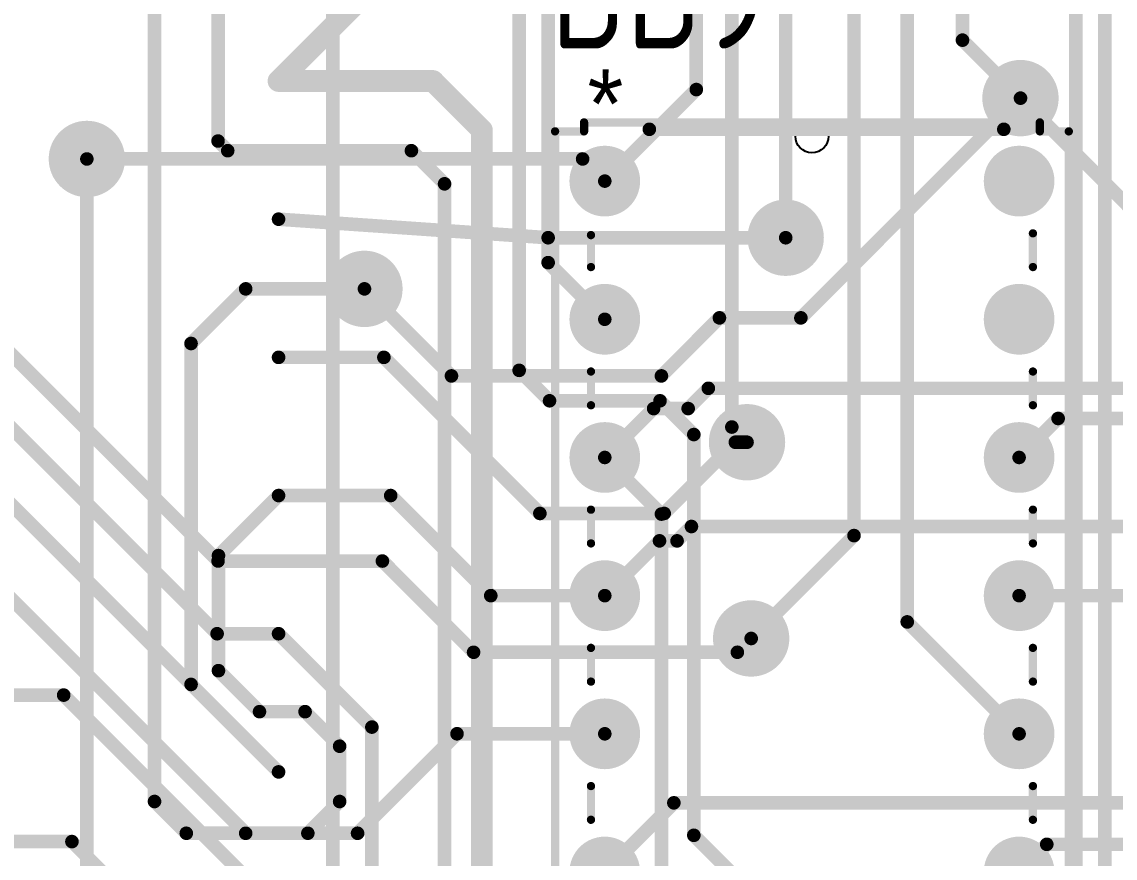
# Model space of a CAD drawing. Header units: millimetres. Extents: x 0 to 841, y 0 to 2540.
# Drawn here: x 116.28 to 136.39, y 68.56 to 83.93 of the extents above; entities that cross this region are included whole.
import ezdxf

# ---------------------------------------------------------------- set-up
doc = ezdxf.new("R2010")
doc.units = ezdxf.units.MM
for name, color, linetype in [('BottomLayer', 5, 'Continuous'), ('BottomSolder', 6, 'Continuous'), ('Mechanical13', 56, 'Continuous'), ('Mechanical15', 56, 'Continuous'), ('MultiLayer', 9, 'Continuous'), ('PadHoleLayer', 156, 'Continuous'), ('TopLayer', 1, 'Continuous'), ('TopOverlay', 2, 'Continuous'), ('TopSolder', 216, 'Continuous'), ('ViaHoleLayer', 16, 'Continuous')]:
    doc.layers.add(name, color=color, linetype=linetype)
doc.styles.add('GOST type A', font='', dxfattribs={"height": 0.2})
doc.styles.get('GOST type A').set_extended_font_data('GOST type A')

# ---------------------------------------------------------------- blocks, each defined once
blk = doc.blocks.new('DIP_24_KR556RT7_96')
at = {"layer": 'BottomLayer'}
h = blk.add_hatch(color=5, dxfattribs=at)
edge = h.paths.add_edge_path()
edge.add_arc((15, -10.16), 0.725, 0, 360)
h = blk.add_hatch(color=5, dxfattribs=at)
edge = h.paths.add_edge_path()
edge.add_arc((15, -12.7), 0.725, 0, 360)
h = blk.add_hatch(color=5, dxfattribs=at)
edge = h.paths.add_edge_path()
edge.add_arc((15, -15.24), 0.725, 0, 360)
h = blk.add_hatch(color=5, dxfattribs=at)
edge = h.paths.add_edge_path()
edge.add_arc((15, -17.78), 0.725, 0, 360)
h = blk.add_hatch(color=5, dxfattribs=at)
edge = h.paths.add_edge_path()
edge.add_arc((15, -20.32), 0.725, 0, 360)
h = blk.add_hatch(color=5, dxfattribs=at)
edge = h.paths.add_edge_path()
edge.add_arc((15, -22.86), 0.725, 0, 360)
at = {"layer": 'BottomSolder'}
h = blk.add_hatch(color=6, dxfattribs=at)
edge = h.paths.add_edge_path()
edge.add_arc((15, -10.16), 0.827, 0, 360)
h = blk.add_hatch(color=6, dxfattribs=at)
edge = h.paths.add_edge_path()
edge.add_arc((15, -12.7), 0.827, 0, 360)
h = blk.add_hatch(color=6, dxfattribs=at)
edge = h.paths.add_edge_path()
edge.add_arc((15, -15.24), 0.827, 0, 360)
h = blk.add_hatch(color=6, dxfattribs=at)
edge = h.paths.add_edge_path()
edge.add_arc((15, -17.78), 0.827, 0, 360)
h = blk.add_hatch(color=6, dxfattribs=at)
edge = h.paths.add_edge_path()
edge.add_arc((15, -20.32), 0.827, 0, 360)
h = blk.add_hatch(color=6, dxfattribs=at)
edge = h.paths.add_edge_path()
edge.add_arc((15, -22.86), 0.827, 0, 360)
at = {"layer": 'MultiLayer'}
h = blk.add_hatch(color=9, dxfattribs=at)
edge = h.paths.add_edge_path()
edge.add_arc((15, -10.16), 0.725, 0, 360)
h = blk.add_hatch(color=9, dxfattribs=at)
edge = h.paths.add_edge_path()
edge.add_arc((15, -12.7), 0.725, 0, 360)
h = blk.add_hatch(color=9, dxfattribs=at)
edge = h.paths.add_edge_path()
edge.add_arc((15, -15.24), 0.725, 0, 360)
h = blk.add_hatch(color=9, dxfattribs=at)
edge = h.paths.add_edge_path()
edge.add_arc((15, -17.78), 0.725, 0, 360)
h = blk.add_hatch(color=9, dxfattribs=at)
edge = h.paths.add_edge_path()
edge.add_arc((15, -20.32), 0.725, 0, 360)
h = blk.add_hatch(color=9, dxfattribs=at)
edge = h.paths.add_edge_path()
edge.add_arc((15, -22.86), 0.725, 0, 360)
at = {"layer": 'PadHoleLayer'}
h = blk.add_hatch(color=156, dxfattribs=at)
edge = h.paths.add_edge_path()
edge.add_arc((15, -10.16), 0.45, 0, 360)
h = blk.add_hatch(color=156, dxfattribs=at)
edge = h.paths.add_edge_path()
edge.add_arc((15, -12.7), 0.45, 0, 360)
h = blk.add_hatch(color=156, dxfattribs=at)
edge = h.paths.add_edge_path()
edge.add_arc((15, -15.24), 0.45, 0, 360)
h = blk.add_hatch(color=156, dxfattribs=at)
edge = h.paths.add_edge_path()
edge.add_arc((15, -17.78), 0.45, 0, 360)
h = blk.add_hatch(color=156, dxfattribs=at)
edge = h.paths.add_edge_path()
edge.add_arc((15, -20.32), 0.45, 0, 360)
h = blk.add_hatch(color=156, dxfattribs=at)
edge = h.paths.add_edge_path()
edge.add_arc((15, -22.86), 0.45, 0, 360)
at = {"layer": 'TopLayer'}
h = blk.add_hatch(color=1, dxfattribs=at)
edge = h.paths.add_edge_path()
edge.add_arc((15, -10.16), 0.725, 0, 360)
h = blk.add_hatch(color=1, dxfattribs=at)
edge = h.paths.add_edge_path()
edge.add_arc((15, -12.7), 0.725, 0, 360)
h = blk.add_hatch(color=1, dxfattribs=at)
edge = h.paths.add_edge_path()
edge.add_arc((15, -15.24), 0.725, 0, 360)
h = blk.add_hatch(color=1, dxfattribs=at)
edge = h.paths.add_edge_path()
edge.add_arc((15, -17.78), 0.725, 0, 360)
h = blk.add_hatch(color=1, dxfattribs=at)
edge = h.paths.add_edge_path()
edge.add_arc((15, -20.32), 0.725, 0, 360)
h = blk.add_hatch(color=1, dxfattribs=at)
edge = h.paths.add_edge_path()
edge.add_arc((15, -22.86), 0.725, 0, 360)
at = {"layer": 'TopSolder'}
h = blk.add_hatch(color=216, dxfattribs=at)
edge = h.paths.add_edge_path()
edge.add_arc((15, -10.16), 0.827, 0, 360)
h = blk.add_hatch(color=216, dxfattribs=at)
edge = h.paths.add_edge_path()
edge.add_arc((15, -12.7), 0.827, 0, 360)
h = blk.add_hatch(color=216, dxfattribs=at)
edge = h.paths.add_edge_path()
edge.add_arc((15, -15.24), 0.827, 0, 360)
h = blk.add_hatch(color=216, dxfattribs=at)
edge = h.paths.add_edge_path()
edge.add_arc((15, -17.78), 0.827, 0, 360)
h = blk.add_hatch(color=216, dxfattribs=at)
edge = h.paths.add_edge_path()
edge.add_arc((15, -20.32), 0.827, 0, 360)
h = blk.add_hatch(color=216, dxfattribs=at)
edge = h.paths.add_edge_path()
edge.add_arc((15, -22.86), 0.827, 0, 360)
at = {"layer": 'TopOverlay', "const_width": 0.25}
blk.add_lwpolyline([(16, -31), (16, 3)], dxfattribs=at)
blk = doc.blocks.new('DIP_16_103')
at = {"layer": 'BottomLayer'}
h = blk.add_hatch(color=5, dxfattribs=at)
edge = h.paths.add_edge_path()
edge.add_arc((0, 0), 0.65, 0, 360)
h = blk.add_hatch(color=5, dxfattribs=at)
edge = h.paths.add_edge_path()
edge.add_arc((7.62, 0), 0.65, 0, 360)
h = blk.add_hatch(color=5, dxfattribs=at)
edge = h.paths.add_edge_path()
edge.add_arc((0, -2.54), 0.65, 0, 360)
h = blk.add_hatch(color=5, dxfattribs=at)
edge = h.paths.add_edge_path()
edge.add_arc((7.62, -2.54), 0.65, 0, 360)
h = blk.add_hatch(color=5, dxfattribs=at)
edge = h.paths.add_edge_path()
edge.add_arc((0, -5.08), 0.65, 0, 360)
h = blk.add_hatch(color=5, dxfattribs=at)
edge = h.paths.add_edge_path()
edge.add_arc((7.62, -5.08), 0.65, 0, 360)
h = blk.add_hatch(color=5, dxfattribs=at)
edge = h.paths.add_edge_path()
edge.add_arc((0, -7.62), 0.65, 0, 360)
h = blk.add_hatch(color=5, dxfattribs=at)
edge = h.paths.add_edge_path()
edge.add_arc((7.62, -7.62), 0.65, 0, 360)
h = blk.add_hatch(color=5, dxfattribs=at)
edge = h.paths.add_edge_path()
edge.add_arc((0, -10.16), 0.65, 0, 360)
h = blk.add_hatch(color=5, dxfattribs=at)
edge = h.paths.add_edge_path()
edge.add_arc((7.62, -10.16), 0.65, 0, 360)
h = blk.add_hatch(color=5, dxfattribs=at)
edge = h.paths.add_edge_path()
edge.add_arc((0, -12.7), 0.65, 0, 360)
h = blk.add_hatch(color=5, dxfattribs=at)
edge = h.paths.add_edge_path()
edge.add_arc((7.62, -12.7), 0.65, 0, 360)
h = blk.add_hatch(color=5, dxfattribs=at)
edge = h.paths.add_edge_path()
edge.add_arc((0, -15.24), 0.65, 0, 360)
h = blk.add_hatch(color=5, dxfattribs=at)
edge = h.paths.add_edge_path()
edge.add_arc((7.62, -15.24), 0.65, 0, 360)
h = blk.add_hatch(color=5, dxfattribs=at)
edge = h.paths.add_edge_path()
edge.add_arc((0, -17.78), 0.65, 0, 360)
h = blk.add_hatch(color=5, dxfattribs=at)
edge = h.paths.add_edge_path()
edge.add_arc((7.62, -17.78), 0.65, 0, 360)
at = {"layer": 'BottomSolder'}
h = blk.add_hatch(color=6, dxfattribs=at)
edge = h.paths.add_edge_path()
edge.add_arc((0, 0), 0.65, 0, 360)
h = blk.add_hatch(color=6, dxfattribs=at)
edge = h.paths.add_edge_path()
edge.add_arc((7.62, 0), 0.65, 0, 360)
h = blk.add_hatch(color=6, dxfattribs=at)
edge = h.paths.add_edge_path()
edge.add_arc((0, -2.54), 0.65, 0, 360)
h = blk.add_hatch(color=6, dxfattribs=at)
edge = h.paths.add_edge_path()
edge.add_arc((7.62, -2.54), 0.65, 0, 360)
h = blk.add_hatch(color=6, dxfattribs=at)
edge = h.paths.add_edge_path()
edge.add_arc((0, -5.08), 0.65, 0, 360)
h = blk.add_hatch(color=6, dxfattribs=at)
edge = h.paths.add_edge_path()
edge.add_arc((7.62, -5.08), 0.65, 0, 360)
h = blk.add_hatch(color=6, dxfattribs=at)
edge = h.paths.add_edge_path()
edge.add_arc((0, -7.62), 0.65, 0, 360)
h = blk.add_hatch(color=6, dxfattribs=at)
edge = h.paths.add_edge_path()
edge.add_arc((7.62, -7.62), 0.65, 0, 360)
h = blk.add_hatch(color=6, dxfattribs=at)
edge = h.paths.add_edge_path()
edge.add_arc((0, -10.16), 0.65, 0, 360)
h = blk.add_hatch(color=6, dxfattribs=at)
edge = h.paths.add_edge_path()
edge.add_arc((7.62, -10.16), 0.65, 0, 360)
h = blk.add_hatch(color=6, dxfattribs=at)
edge = h.paths.add_edge_path()
edge.add_arc((0, -12.7), 0.65, 0, 360)
h = blk.add_hatch(color=6, dxfattribs=at)
edge = h.paths.add_edge_path()
edge.add_arc((7.62, -12.7), 0.65, 0, 360)
h = blk.add_hatch(color=6, dxfattribs=at)
edge = h.paths.add_edge_path()
edge.add_arc((0, -15.24), 0.65, 0, 360)
h = blk.add_hatch(color=6, dxfattribs=at)
edge = h.paths.add_edge_path()
edge.add_arc((7.62, -15.24), 0.65, 0, 360)
h = blk.add_hatch(color=6, dxfattribs=at)
edge = h.paths.add_edge_path()
edge.add_arc((0, -17.78), 0.65, 0, 360)
h = blk.add_hatch(color=6, dxfattribs=at)
edge = h.paths.add_edge_path()
edge.add_arc((7.62, -17.78), 0.65, 0, 360)
at = {"layer": 'MultiLayer'}
h = blk.add_hatch(color=9, dxfattribs=at)
edge = h.paths.add_edge_path()
edge.add_arc((0, 0), 0.65, 0, 360)
h = blk.add_hatch(color=9, dxfattribs=at)
edge = h.paths.add_edge_path()
edge.add_arc((7.62, 0), 0.65, 0, 360)
h = blk.add_hatch(color=9, dxfattribs=at)
edge = h.paths.add_edge_path()
edge.add_arc((0, -2.54), 0.65, 0, 360)
h = blk.add_hatch(color=9, dxfattribs=at)
edge = h.paths.add_edge_path()
edge.add_arc((7.62, -2.54), 0.65, 0, 360)
h = blk.add_hatch(color=9, dxfattribs=at)
edge = h.paths.add_edge_path()
edge.add_arc((0, -5.08), 0.65, 0, 360)
h = blk.add_hatch(color=9, dxfattribs=at)
edge = h.paths.add_edge_path()
edge.add_arc((7.62, -5.08), 0.65, 0, 360)
h = blk.add_hatch(color=9, dxfattribs=at)
edge = h.paths.add_edge_path()
edge.add_arc((0, -7.62), 0.65, 0, 360)
h = blk.add_hatch(color=9, dxfattribs=at)
edge = h.paths.add_edge_path()
edge.add_arc((7.62, -7.62), 0.65, 0, 360)
h = blk.add_hatch(color=9, dxfattribs=at)
edge = h.paths.add_edge_path()
edge.add_arc((0, -10.16), 0.65, 0, 360)
h = blk.add_hatch(color=9, dxfattribs=at)
edge = h.paths.add_edge_path()
edge.add_arc((7.62, -10.16), 0.65, 0, 360)
h = blk.add_hatch(color=9, dxfattribs=at)
edge = h.paths.add_edge_path()
edge.add_arc((0, -12.7), 0.65, 0, 360)
h = blk.add_hatch(color=9, dxfattribs=at)
edge = h.paths.add_edge_path()
edge.add_arc((7.62, -12.7), 0.65, 0, 360)
h = blk.add_hatch(color=9, dxfattribs=at)
edge = h.paths.add_edge_path()
edge.add_arc((0, -15.24), 0.65, 0, 360)
h = blk.add_hatch(color=9, dxfattribs=at)
edge = h.paths.add_edge_path()
edge.add_arc((7.62, -15.24), 0.65, 0, 360)
h = blk.add_hatch(color=9, dxfattribs=at)
edge = h.paths.add_edge_path()
edge.add_arc((0, -17.78), 0.65, 0, 360)
h = blk.add_hatch(color=9, dxfattribs=at)
edge = h.paths.add_edge_path()
edge.add_arc((7.62, -17.78), 0.65, 0, 360)
at = {"layer": 'PadHoleLayer'}
h = blk.add_hatch(color=156, dxfattribs=at)
edge = h.paths.add_edge_path()
edge.add_arc((0, 0), 0.4, 0, 360)
h = blk.add_hatch(color=156, dxfattribs=at)
edge = h.paths.add_edge_path()
edge.add_arc((7.62, 0), 0.4, 0, 360)
h = blk.add_hatch(color=156, dxfattribs=at)
edge = h.paths.add_edge_path()
edge.add_arc((0, -2.54), 0.4, 0, 360)
h = blk.add_hatch(color=156, dxfattribs=at)
edge = h.paths.add_edge_path()
edge.add_arc((7.62, -2.54), 0.4, 0, 360)
h = blk.add_hatch(color=156, dxfattribs=at)
edge = h.paths.add_edge_path()
edge.add_arc((0, -5.08), 0.4, 0, 360)
h = blk.add_hatch(color=156, dxfattribs=at)
edge = h.paths.add_edge_path()
edge.add_arc((7.62, -5.08), 0.4, 0, 360)
h = blk.add_hatch(color=156, dxfattribs=at)
edge = h.paths.add_edge_path()
edge.add_arc((0, -7.62), 0.4, 0, 360)
h = blk.add_hatch(color=156, dxfattribs=at)
edge = h.paths.add_edge_path()
edge.add_arc((7.62, -7.62), 0.4, 0, 360)
h = blk.add_hatch(color=156, dxfattribs=at)
edge = h.paths.add_edge_path()
edge.add_arc((0, -10.16), 0.4, 0, 360)
h = blk.add_hatch(color=156, dxfattribs=at)
edge = h.paths.add_edge_path()
edge.add_arc((7.62, -10.16), 0.4, 0, 360)
h = blk.add_hatch(color=156, dxfattribs=at)
edge = h.paths.add_edge_path()
edge.add_arc((0, -12.7), 0.4, 0, 360)
h = blk.add_hatch(color=156, dxfattribs=at)
edge = h.paths.add_edge_path()
edge.add_arc((7.62, -12.7), 0.4, 0, 360)
h = blk.add_hatch(color=156, dxfattribs=at)
edge = h.paths.add_edge_path()
edge.add_arc((0, -15.24), 0.4, 0, 360)
h = blk.add_hatch(color=156, dxfattribs=at)
edge = h.paths.add_edge_path()
edge.add_arc((7.62, -15.24), 0.4, 0, 360)
h = blk.add_hatch(color=156, dxfattribs=at)
edge = h.paths.add_edge_path()
edge.add_arc((0, -17.78), 0.4, 0, 360)
h = blk.add_hatch(color=156, dxfattribs=at)
edge = h.paths.add_edge_path()
edge.add_arc((7.62, -17.78), 0.4, 0, 360)
at = {"layer": 'TopLayer'}
h = blk.add_hatch(color=1, dxfattribs=at)
edge = h.paths.add_edge_path()
edge.add_arc((0, 0), 0.65, 0, 360)
h = blk.add_hatch(color=1, dxfattribs=at)
edge = h.paths.add_edge_path()
edge.add_arc((7.62, 0), 0.65, 0, 360)
h = blk.add_hatch(color=1, dxfattribs=at)
edge = h.paths.add_edge_path()
edge.add_arc((0, -2.54), 0.65, 0, 360)
h = blk.add_hatch(color=1, dxfattribs=at)
edge = h.paths.add_edge_path()
edge.add_arc((7.62, -2.54), 0.65, 0, 360)
h = blk.add_hatch(color=1, dxfattribs=at)
edge = h.paths.add_edge_path()
edge.add_arc((0, -5.08), 0.65, 0, 360)
h = blk.add_hatch(color=1, dxfattribs=at)
edge = h.paths.add_edge_path()
edge.add_arc((7.62, -5.08), 0.65, 0, 360)
h = blk.add_hatch(color=1, dxfattribs=at)
edge = h.paths.add_edge_path()
edge.add_arc((0, -7.62), 0.65, 0, 360)
h = blk.add_hatch(color=1, dxfattribs=at)
edge = h.paths.add_edge_path()
edge.add_arc((7.62, -7.62), 0.65, 0, 360)
h = blk.add_hatch(color=1, dxfattribs=at)
edge = h.paths.add_edge_path()
edge.add_arc((0, -10.16), 0.65, 0, 360)
h = blk.add_hatch(color=1, dxfattribs=at)
edge = h.paths.add_edge_path()
edge.add_arc((7.62, -10.16), 0.65, 0, 360)
h = blk.add_hatch(color=1, dxfattribs=at)
edge = h.paths.add_edge_path()
edge.add_arc((0, -12.7), 0.65, 0, 360)
h = blk.add_hatch(color=1, dxfattribs=at)
edge = h.paths.add_edge_path()
edge.add_arc((7.62, -12.7), 0.65, 0, 360)
h = blk.add_hatch(color=1, dxfattribs=at)
edge = h.paths.add_edge_path()
edge.add_arc((0, -15.24), 0.65, 0, 360)
h = blk.add_hatch(color=1, dxfattribs=at)
edge = h.paths.add_edge_path()
edge.add_arc((7.62, -15.24), 0.65, 0, 360)
h = blk.add_hatch(color=1, dxfattribs=at)
edge = h.paths.add_edge_path()
edge.add_arc((0, -17.78), 0.65, 0, 360)
h = blk.add_hatch(color=1, dxfattribs=at)
edge = h.paths.add_edge_path()
edge.add_arc((7.62, -17.78), 0.65, 0, 360)
at = {"layer": 'TopSolder'}
h = blk.add_hatch(color=216, dxfattribs=at)
edge = h.paths.add_edge_path()
edge.add_arc((0, 0), 0.65, 0, 360)
h = blk.add_hatch(color=216, dxfattribs=at)
edge = h.paths.add_edge_path()
edge.add_arc((7.62, 0), 0.65, 0, 360)
h = blk.add_hatch(color=216, dxfattribs=at)
edge = h.paths.add_edge_path()
edge.add_arc((0, -2.54), 0.65, 0, 360)
h = blk.add_hatch(color=216, dxfattribs=at)
edge = h.paths.add_edge_path()
edge.add_arc((7.62, -2.54), 0.65, 0, 360)
h = blk.add_hatch(color=216, dxfattribs=at)
edge = h.paths.add_edge_path()
edge.add_arc((0, -5.08), 0.65, 0, 360)
h = blk.add_hatch(color=216, dxfattribs=at)
edge = h.paths.add_edge_path()
edge.add_arc((7.62, -5.08), 0.65, 0, 360)
h = blk.add_hatch(color=216, dxfattribs=at)
edge = h.paths.add_edge_path()
edge.add_arc((0, -7.62), 0.65, 0, 360)
h = blk.add_hatch(color=216, dxfattribs=at)
edge = h.paths.add_edge_path()
edge.add_arc((7.62, -7.62), 0.65, 0, 360)
h = blk.add_hatch(color=216, dxfattribs=at)
edge = h.paths.add_edge_path()
edge.add_arc((0, -10.16), 0.65, 0, 360)
h = blk.add_hatch(color=216, dxfattribs=at)
edge = h.paths.add_edge_path()
edge.add_arc((7.62, -10.16), 0.65, 0, 360)
h = blk.add_hatch(color=216, dxfattribs=at)
edge = h.paths.add_edge_path()
edge.add_arc((0, -12.7), 0.65, 0, 360)
h = blk.add_hatch(color=216, dxfattribs=at)
edge = h.paths.add_edge_path()
edge.add_arc((7.62, -12.7), 0.65, 0, 360)
h = blk.add_hatch(color=216, dxfattribs=at)
edge = h.paths.add_edge_path()
edge.add_arc((0, -15.24), 0.65, 0, 360)
h = blk.add_hatch(color=216, dxfattribs=at)
edge = h.paths.add_edge_path()
edge.add_arc((7.62, -15.24), 0.65, 0, 360)
h = blk.add_hatch(color=216, dxfattribs=at)
edge = h.paths.add_edge_path()
edge.add_arc((0, -17.78), 0.65, 0, 360)
h = blk.add_hatch(color=216, dxfattribs=at)
edge = h.paths.add_edge_path()
edge.add_arc((7.62, -17.78), 0.65, 0, 360)
at = {"layer": 'Mechanical13'}
blk.add_lwpolyline([(4.115, 0.826, -1), (3.505, 0.826)], format="xyb", dxfattribs=at)
for points in [[(3.505, 0.826, 1), (3.505, 0.826, 1)], [(4.115, 0.826, 1), (4.115, 0.826, 1)]]:
    blk.add_lwpolyline(points, format="xyb", close=True, dxfattribs=at)
at = {"layer": 'Mechanical15', "const_width": 0.152}
for points in [[(-0.381, 0.914), (-0.381, 1.079)], [(-0.381, 1.079), (8.001, 1.079)], [(8.001, 0.914), (8.001, 1.079)], [(-0.914, -18.694), (-0.914, 0.914)], [(-0.914, 0.914), (-0.381, 0.914)], [(8.001, 0.914), (8.534, 0.914)], [(8.534, -18.694), (8.534, 0.914)], [(-0.914, -18.694), (-0.381, -18.694)], [(-0.381, -18.86), (-0.381, -18.694)], [(8.001, -18.694), (8.534, -18.694)], [(8.001, -18.86), (8.001, -18.694)], [(-0.381, -18.86), (8.001, -18.86)]]:
    blk.add_lwpolyline(points, dxfattribs=at)
at = {"layer": 'Mechanical15', "const_width": 0.0762}
for points in [[(-0.419, 1.079, 1), (-0.343, 1.079, 1)], [(-0.419, 1.079, 1), (-0.343, 1.079, 1)], [(7.963, 1.079, 1), (8.039, 1.079, 1)], [(7.963, 1.079, 1), (8.039, 1.079, 1)], [(-0.952, 0.914, 1), (-0.876, 0.914, 1)], [(-0.952, 0.914, 1), (-0.876, 0.914, 1)], [(-0.419, 0.914, 1), (-0.343, 0.914, 1)], [(-0.419, 0.914, 1), (-0.343, 0.914, 1)], [(7.963, 0.914, 1), (8.039, 0.914, 1)], [(7.963, 0.914, 1), (8.039, 0.914, 1)], [(8.496, 0.914, 1), (8.572, 0.914, 1)], [(8.496, 0.914, 1), (8.572, 0.914, 1)], [(-0.952, -18.694, 1), (-0.876, -18.694, 1)], [(-0.952, -18.694, 1), (-0.876, -18.694, 1)], [(-0.419, -18.694, 1), (-0.343, -18.694, 1)], [(-0.419, -18.694, 1), (-0.343, -18.694, 1)], [(7.963, -18.694, 1), (8.039, -18.694, 1)], [(7.963, -18.694, 1), (8.039, -18.694, 1)], [(8.496, -18.694, 1), (8.572, -18.694, 1)], [(8.496, -18.694, 1), (8.572, -18.694, 1)], [(-0.419, -18.86, 1), (-0.343, -18.86, 1)], [(-0.419, -18.86, 1), (-0.343, -18.86, 1)], [(7.963, -18.86, 1), (8.039, -18.86, 1)], [(7.963, -18.86, 1), (8.039, -18.86, 1)]]:
    blk.add_lwpolyline(points, format="xyb", close=True, dxfattribs=at)
at = {"layer": 'TopOverlay'}
for points, const_width in [([(0.82, 0.952), (7.339, 0.952)], 0.25), ([(-0.254, -1.58), (-0.254, -0.993)], 0.152), ([(7.874, -1.58), (7.874, -0.96)], 0.152), ([(-0.254, -4.12), (-0.254, -3.5)], 0.152), ([(7.874, -4.12), (7.874, -3.5)], 0.152), ([(-0.254, -6.66), (-0.254, -6.04)], 0.152), ([(7.874, -6.66), (7.874, -6.04)], 0.152), ([(-0.254, -9.2), (-0.254, -8.58)], 0.152), ([(7.874, -9.2), (7.874, -8.58)], 0.152), ([(-0.254, -11.74), (-0.254, -11.12)], 0.152), ([(7.874, -11.74), (7.874, -11.12)], 0.152), ([(-0.254, -14.28), (-0.254, -13.66)], 0.152), ([(7.874, -14.28), (7.874, -13.66)], 0.152), ([(-0.254, -16.82), (-0.254, -16.2)], 0.152), ([(7.874, -16.82), (7.874, -16.2)], 0.152), ([(0.281, -18.733), (7.339, -18.733)], 0.25)]:
    blk.add_lwpolyline(points, dxfattribs=dict(at, const_width=const_width))
for points, const_width in [([(0.757, 0.952, 1), (0.882, 0.952, 1)], 0.125), ([(7.276, 0.952, 1), (7.401, 0.952, 1)], 0.125), ([(-0.292, -0.993, 1), (-0.216, -0.993, 1)], 0.0762), ([(7.836, -0.96, 1), (7.912, -0.96, 1)], 0.0762), ([(-0.292, -1.58, 1), (-0.216, -1.58, 1)], 0.0762), ([(7.836, -1.58, 1), (7.912, -1.58, 1)], 0.0762), ([(-0.292, -3.5, 1), (-0.216, -3.5, 1)], 0.0762), ([(7.836, -3.5, 1), (7.912, -3.5, 1)], 0.0762), ([(-0.292, -4.12, 1), (-0.216, -4.12, 1)], 0.0762), ([(7.836, -4.12, 1), (7.912, -4.12, 1)], 0.0762), ([(-0.292, -6.04, 1), (-0.216, -6.04, 1)], 0.0762), ([(7.836, -6.04, 1), (7.912, -6.04, 1)], 0.0762), ([(-0.292, -6.66, 1), (-0.216, -6.66, 1)], 0.0762), ([(7.836, -6.66, 1), (7.912, -6.66, 1)], 0.0762), ([(-0.292, -8.58, 1), (-0.216, -8.58, 1)], 0.0762), ([(7.836, -8.58, 1), (7.912, -8.58, 1)], 0.0762), ([(-0.292, -9.2, 1), (-0.216, -9.2, 1)], 0.0762), ([(7.836, -9.2, 1), (7.912, -9.2, 1)], 0.0762), ([(-0.292, -11.12, 1), (-0.216, -11.12, 1)], 0.0762), ([(7.836, -11.12, 1), (7.912, -11.12, 1)], 0.0762), ([(-0.292, -11.74, 1), (-0.216, -11.74, 1)], 0.0762), ([(7.836, -11.74, 1), (7.912, -11.74, 1)], 0.0762), ([(-0.292, -13.66, 1), (-0.216, -13.66, 1)], 0.0762), ([(7.836, -13.66, 1), (7.912, -13.66, 1)], 0.0762), ([(-0.292, -14.28, 1), (-0.216, -14.28, 1)], 0.0762), ([(7.836, -14.28, 1), (7.912, -14.28, 1)], 0.0762), ([(-0.292, -16.2, 1), (-0.216, -16.2, 1)], 0.0762), ([(7.836, -16.2, 1), (7.912, -16.2, 1)], 0.0762), ([(-0.292, -16.82, 1), (-0.216, -16.82, 1)], 0.0762), ([(7.836, -16.82, 1), (7.912, -16.82, 1)], 0.0762), ([(0.219, -18.733, 1), (0.344, -18.733, 1)], 0.125), ([(7.276, -18.733, 1), (7.401, -18.733, 1)], 0.125)]:
    blk.add_lwpolyline(points, format="xyb", close=True, dxfattribs=dict(at, const_width=const_width))
blk.add_text('*', height=1.27, dxfattribs=at).set_placement((-0.318, 0.787))

msp = doc.modelspace()

# ---------------------------------------------------------------- hatches: boundary and pattern name
at = {"layer": 'BottomLayer'}
h = msp.add_hatch(color=5, dxfattribs=at)
edge = h.paths.add_edge_path()
edge.add_arc((134.645, 82.525), 0.6, 0, 360)
h = msp.add_hatch(color=5, dxfattribs=at)
edge = h.paths.add_edge_path()
edge.add_arc((117.475, 81.407), 0.6, 0, 360)
h = msp.add_hatch(color=5, dxfattribs=at)
edge = h.paths.add_edge_path()
edge.add_arc((130.327, 79.959), 0.6, 0, 360)
h = msp.add_hatch(color=5, dxfattribs=at)
edge = h.paths.add_edge_path()
edge.add_arc((122.58, 79.019), 0.6, 0, 360)
h = msp.add_hatch(color=5, dxfattribs=at)
edge = h.paths.add_edge_path()
edge.add_arc((129.616, 76.2), 0.6, 0, 360)
h = msp.add_hatch(color=5, dxfattribs=at)
edge = h.paths.add_edge_path()
edge.add_arc((129.692, 72.593), 0.6, 0, 360)
at = {"layer": 'BottomSolder'}
h = msp.add_hatch(color=6, dxfattribs=at)
edge = h.paths.add_edge_path()
edge.add_arc((134.645, 82.525), 0.702, 0, 360)
h = msp.add_hatch(color=6, dxfattribs=at)
edge = h.paths.add_edge_path()
edge.add_arc((117.475, 81.407), 0.702, 0, 360)
h = msp.add_hatch(color=6, dxfattribs=at)
edge = h.paths.add_edge_path()
edge.add_arc((130.327, 79.959), 0.702, 0, 360)
h = msp.add_hatch(color=6, dxfattribs=at)
edge = h.paths.add_edge_path()
edge.add_arc((122.58, 79.019), 0.702, 0, 360)
h = msp.add_hatch(color=6, dxfattribs=at)
edge = h.paths.add_edge_path()
edge.add_arc((129.616, 76.2), 0.702, 0, 360)
h = msp.add_hatch(color=6, dxfattribs=at)
edge = h.paths.add_edge_path()
edge.add_arc((129.692, 72.593), 0.702, 0, 360)
at = {"layer": 'TopLayer'}
h = msp.add_hatch(color=1, dxfattribs=at)
edge = h.paths.add_edge_path()
edge.add_arc((134.645, 82.525), 0.6, 0, 360)
h = msp.add_hatch(color=1, dxfattribs=at)
edge = h.paths.add_edge_path()
edge.add_arc((117.475, 81.407), 0.6, 0, 360)
h = msp.add_hatch(color=1, dxfattribs=at)
edge = h.paths.add_edge_path()
edge.add_arc((130.327, 79.959), 0.6, 0, 360)
h = msp.add_hatch(color=1, dxfattribs=at)
edge = h.paths.add_edge_path()
edge.add_arc((122.58, 79.019), 0.6, 0, 360)
h = msp.add_hatch(color=1, dxfattribs=at)
edge = h.paths.add_edge_path()
edge.add_arc((129.616, 76.2), 0.6, 0, 360)
h = msp.add_hatch(color=1, dxfattribs=at)
edge = h.paths.add_edge_path()
edge.add_arc((129.692, 72.593), 0.6, 0, 360)
at = {"layer": 'TopSolder'}
h = msp.add_hatch(color=216, dxfattribs=at)
edge = h.paths.add_edge_path()
edge.add_arc((134.645, 82.525), 0.702, 0, 360)
h = msp.add_hatch(color=216, dxfattribs=at)
edge = h.paths.add_edge_path()
edge.add_arc((117.475, 81.407), 0.702, 0, 360)
h = msp.add_hatch(color=216, dxfattribs=at)
edge = h.paths.add_edge_path()
edge.add_arc((130.327, 79.959), 0.702, 0, 360)
h = msp.add_hatch(color=216, dxfattribs=at)
edge = h.paths.add_edge_path()
edge.add_arc((122.58, 79.019), 0.702, 0, 360)
h = msp.add_hatch(color=216, dxfattribs=at)
edge = h.paths.add_edge_path()
edge.add_arc((129.616, 76.2), 0.702, 0, 360)
h = msp.add_hatch(color=216, dxfattribs=at)
edge = h.paths.add_edge_path()
edge.add_arc((129.692, 72.593), 0.702, 0, 360)
at = {"layer": 'ViaHoleLayer'}
h = msp.add_hatch(color=16, dxfattribs=at)
edge = h.paths.add_edge_path()
edge.add_arc((134.645, 82.525), 0.35, 0, 360)
h = msp.add_hatch(color=16, dxfattribs=at)
edge = h.paths.add_edge_path()
edge.add_arc((117.475, 81.407), 0.35, 0, 360)
h = msp.add_hatch(color=16, dxfattribs=at)
edge = h.paths.add_edge_path()
edge.add_arc((130.327, 79.959), 0.35, 0, 360)
h = msp.add_hatch(color=16, dxfattribs=at)
edge = h.paths.add_edge_path()
edge.add_arc((122.58, 79.019), 0.35, 0, 360)
h = msp.add_hatch(color=16, dxfattribs=at)
edge = h.paths.add_edge_path()
edge.add_arc((129.616, 76.2), 0.35, 0, 360)
h = msp.add_hatch(color=16, dxfattribs=at)
edge = h.paths.add_edge_path()
edge.add_arc((129.692, 72.593), 0.35, 0, 360)

# ---------------------------------------------------------------- linework, layer by layer
at = {"layer": 'BottomLayer', "const_width": 0.25}
for points in [[(111.064, 82.84), (119.888, 74.016)], [(130.607, 78.486), (134.645, 82.525)], [(134.645, 82.525), (138.557, 78.613)], [(110.865, 81.686), (119.871, 72.68)], [(117.475, 81.407), (126.593, 81.407)], [(126.593, 81.407), (127, 81)], [(121, 80.3), (125.959, 79.959)], [(125.959, 79.959), (130.327, 79.959)], [(122.58, 79.019), (124.181, 77.419)], [(128.041, 77.419), (129.108, 78.486)], [(129.108, 78.486), (130.607, 78.486)], [(121, 77.76), (122.937, 77.76)], [(122.937, 77.76), (125.806, 74.891)], [(124.181, 77.419), (128.041, 77.419)], [(128.533, 76.819), (128.905, 77.191)], [(128.905, 77.191), (150.371, 77.191)], [(127, 75.92), (127.899, 76.819)], [(127.899, 76.819), (128.533, 76.819)], [(114.508, 76.632), (121, 70.14)], [(134.62, 75.92), (135.337, 76.637)], [(135.337, 76.637), (162.517, 76.637)], [(128.092, 74.891), (129.401, 76.2)], [(129.401, 76.2), (129.616, 76.2)], [(114.148, 75.26), (120.396, 69.012)], [(121, 75.22), (123.063, 75.22)], [(123.063, 75.22), (124.903, 73.38)], [(125.806, 74.891), (128.092, 74.891)], [(128.33, 74.387), (128.593, 74.651)], [(128.593, 74.651), (138.134, 74.651)], [(127, 73.38), (128.007, 74.387)], [(128.007, 74.387), (128.33, 74.387)], [(119.888, 74.016), (122.911, 74.016)], [(122.911, 74.016), (124.587, 72.339)], [(124.903, 73.38), (127, 73.38)], [(134.62, 73.38), (138.277, 73.38)], [(119.871, 72.68), (121, 72.68)], [(129.438, 72.339), (129.692, 72.593)], [(124.587, 72.339), (129.438, 72.339)], [(102.128, 71.552), (117.048, 71.552)], [(117.048, 71.552), (121, 67.6)], [(122.453, 69.012), (124.282, 70.841)], [(124.282, 70.841), (127, 70.841)], [(127, 70.84), (127, 70.841)], [(127, 68.3), (128.271, 69.571)], [(128.271, 69.571), (139.429, 69.571)], [(99.873, 68.859), (117.201, 68.859)], [(117.201, 68.859), (121, 65.06)], [(120.396, 69.012), (122.453, 69.012)], [(134.62, 68.3), (135.129, 68.809)], [(135.129, 68.809), (140.386, 68.809)]]:
    msp.add_lwpolyline(points, dxfattribs=at)
at = {"layer": 'BottomLayer', "const_width": 0.125}
for points in [[(134.583, 82.525, 1), (134.708, 82.525, 1)], [(134.583, 82.525, 1), (134.708, 82.525, 1)], [(117.413, 81.407, 1), (117.537, 81.407, 1)], [(126.53, 81.407, 1), (126.655, 81.407, 1)], [(126.53, 81.407, 1), (126.655, 81.407, 1)], [(126.938, 81, 1), (127.062, 81, 1)], [(120.938, 80.3, 1), (121.063, 80.3, 1)], [(125.896, 79.959, 1), (126.021, 79.959, 1)], [(125.896, 79.959, 1), (126.021, 79.959, 1)], [(130.265, 79.959, 1), (130.39, 79.959, 1)], [(122.518, 79.019, 1), (122.643, 79.019, 1)], [(129.046, 78.486, 1), (129.171, 78.486, 1)], [(129.046, 78.486, 1), (129.171, 78.486, 1)], [(130.544, 78.486, 1), (130.669, 78.486, 1)], [(130.544, 78.486, 1), (130.669, 78.486, 1)], [(120.938, 77.76, 1), (121.063, 77.76, 1)], [(122.875, 77.76, 1), (123, 77.76, 1)], [(122.875, 77.76, 1), (123, 77.76, 1)], [(124.118, 77.419, 1), (124.243, 77.419, 1)], [(124.118, 77.419, 1), (124.243, 77.419, 1)], [(127.979, 77.419, 1), (128.104, 77.419, 1)], [(127.979, 77.419, 1), (128.104, 77.419, 1)], [(128.842, 77.191, 1), (128.967, 77.191, 1)], [(128.842, 77.191, 1), (128.967, 77.191, 1)], [(127.836, 76.819, 1), (127.961, 76.819, 1)], [(127.836, 76.819, 1), (127.961, 76.819, 1)], [(128.471, 76.819, 1), (128.596, 76.819, 1)], [(128.471, 76.819, 1), (128.596, 76.819, 1)], [(135.275, 76.637, 1), (135.4, 76.637, 1)], [(135.275, 76.637, 1), (135.4, 76.637, 1)], [(129.339, 76.2, 1), (129.464, 76.2, 1)], [(129.339, 76.2, 1), (129.464, 76.2, 1)], [(129.554, 76.2, 1), (129.679, 76.2, 1)], [(126.938, 75.92, 1), (127.062, 75.92, 1)], [(134.558, 75.92, 1), (134.682, 75.92, 1)], [(120.938, 75.22, 1), (121.063, 75.22, 1)], [(123.001, 75.22, 1), (123.125, 75.22, 1)], [(123.001, 75.22, 1), (123.125, 75.22, 1)], [(125.744, 74.891, 1), (125.869, 74.891, 1)], [(125.744, 74.891, 1), (125.869, 74.891, 1)], [(128.03, 74.891, 1), (128.155, 74.891, 1)], [(128.03, 74.891, 1), (128.155, 74.891, 1)], [(128.531, 74.651, 1), (128.656, 74.651, 1)], [(128.531, 74.651, 1), (128.656, 74.651, 1)], [(127.944, 74.387, 1), (128.069, 74.387, 1)], [(127.944, 74.387, 1), (128.069, 74.387, 1)], [(128.267, 74.387, 1), (128.392, 74.387, 1)], [(128.267, 74.387, 1), (128.392, 74.387, 1)], [(119.826, 74.016, 1), (119.95, 74.016, 1)], [(119.826, 74.016, 1), (119.95, 74.016, 1)], [(122.848, 74.016, 1), (122.973, 74.016, 1)], [(122.848, 74.016, 1), (122.973, 74.016, 1)], [(124.841, 73.38, 1), (124.966, 73.38, 1)], [(124.841, 73.38, 1), (124.966, 73.38, 1)], [(126.938, 73.38, 1), (127.062, 73.38, 1)], [(126.938, 73.38, 1), (127.062, 73.38, 1)], [(134.558, 73.38, 1), (134.682, 73.38, 1)], [(119.808, 72.68, 1), (119.933, 72.68, 1)], [(119.808, 72.68, 1), (119.933, 72.68, 1)], [(120.938, 72.68, 1), (121.063, 72.68, 1)], [(129.63, 72.593, 1), (129.755, 72.593, 1)], [(124.525, 72.339, 1), (124.649, 72.339, 1)], [(124.525, 72.339, 1), (124.649, 72.339, 1)], [(129.376, 72.339, 1), (129.501, 72.339, 1)], [(129.376, 72.339, 1), (129.501, 72.339, 1)], [(116.986, 71.552, 1), (117.111, 71.552, 1)], [(116.986, 71.552, 1), (117.111, 71.552, 1)], [(124.22, 70.841, 1), (124.345, 70.841, 1)], [(124.22, 70.841, 1), (124.345, 70.841, 1)], [(126.938, 70.841, 1), (127.062, 70.841, 1)], [(126.938, 70.841, 1), (127.062, 70.841, 1)], [(126.938, 70.84, 1), (127.062, 70.84, 1)], [(120.938, 70.14, 1), (121.063, 70.14, 1)], [(128.208, 69.571, 1), (128.333, 69.571, 1)], [(128.208, 69.571, 1), (128.333, 69.571, 1)], [(117.138, 68.859, 1), (117.263, 68.859, 1)], [(117.138, 68.859, 1), (117.263, 68.859, 1)], [(120.334, 69.012, 1), (120.458, 69.012, 1)], [(120.334, 69.012, 1), (120.458, 69.012, 1)], [(122.391, 69.012, 1), (122.516, 69.012, 1)], [(122.391, 69.012, 1), (122.516, 69.012, 1)], [(135.066, 68.809, 1), (135.191, 68.809, 1)], [(135.066, 68.809, 1), (135.191, 68.809, 1)]]:
    msp.add_lwpolyline(points, format="xyb", close=True, dxfattribs=at)
at = {"layer": 'TopLayer'}
for points, const_width in [([(133.579, 83.591), (133.579, 97.879)], 0.25), ([(128.683, 82.683), (128.683, 90.116)], 0.25), ([(129.337, 76.479), (129.337, 89.762)], 0.25), ([(136.195, 62.484), (136.195, 89.725)], 0.25), ([(119.888, 81.737), (119.888, 89.348)], 0.25), ([(125.959, 79.501), (125.959, 88.265)], 0.25), ([(118.72, 69.596), (118.72, 87.478)], 0.25), ([(125.425, 77.521), (125.425, 86.995)], 0.25), ([(130.327, 79.959), (130.327, 86.1)], 0.25), ([(131.584, 74.484), (131.584, 85.852)], 0.25), ([(132.563, 72.897), (132.563, 85.369)], 0.25), ([(121, 82.84), (123.215, 85.055)], 0.4), ([(135.661, 64.261), (135.661, 85.179)], 0.25), ([(133.579, 83.591), (134.645, 82.525)], 0.25), ([(121, 82.84), (123.84, 82.84)], 0.4), ([(123.84, 82.84), (124.739, 81.94)], 0.4), ([(127, 81), (128.683, 82.683)], 0.25), ([(124.739, 67.716), (124.739, 81.94)], 0.4), ([(119.888, 81.737), (120.066, 81.559)], 0.25), ([(120.066, 81.559), (123.444, 81.559)], 0.25), ([(123.444, 81.559), (124.054, 80.95)], 0.25), ([(117.475, 66.421), (117.475, 81.407)], 0.25), ([(124.054, 66.748), (124.054, 80.95)], 0.25), ([(125.959, 79.501), (127, 78.46)], 0.25), ([(119.392, 78.015), (120.396, 79.019)], 0.25), ([(120.396, 79.019), (122.58, 79.019)], 0.25), ([(119.392, 71.748), (119.392, 78.015)], 0.25), ([(125.425, 77.521), (125.984, 76.962)], 0.25), ([(125.984, 76.962), (128.016, 76.962)], 0.25), ([(128.016, 76.962), (128.637, 76.341)], 0.25), ([(128.637, 68.975), (128.637, 76.341)], 0.25), ([(129.337, 76.479), (129.616, 76.2)], 0.25), ([(127, 75.92), (128.041, 74.879)], 0.25), ([(119.896, 74.116), (121, 75.22)], 0.25), ([(128.041, 65.024), (128.041, 74.879)], 0.25), ([(129.692, 72.593), (131.584, 74.484)], 0.25), ([(119.896, 72.001), (119.896, 74.116)], 0.25), ([(132.563, 72.897), (134.62, 70.84)], 0.25), ([(121, 72.68), (122.716, 70.964)], 0.25), ([(119.896, 72.001), (120.65, 71.247)], 0.25), ([(119.392, 71.748), (121, 70.14)], 0.25), ([(120.65, 71.247), (121.488, 71.247)], 0.25), ([(121.488, 71.247), (122.123, 70.612)], 0.25), ([(122.716, 67.2), (122.716, 70.964)], 0.25), ([(122.123, 69.596), (122.123, 70.612)], 0.25), ([(118.72, 69.596), (119.304, 69.012)], 0.25), ([(121.539, 69.012), (122.123, 69.596)], 0.25), ([(119.304, 69.012), (121.539, 69.012)], 0.25), ([(128.637, 68.975), (131.852, 65.76)], 0.25)]:
    msp.add_lwpolyline(points, dxfattribs=dict(at, const_width=const_width))
for points, const_width in [([(133.516, 83.591, 1), (133.641, 83.591, 1)], 0.125), ([(133.516, 83.591, 1), (133.641, 83.591, 1)], 0.125), ([(120.9, 82.84, 1), (121.1, 82.84, 1)], 0.2), ([(120.9, 82.84, 1), (121.1, 82.84, 1)], 0.2), ([(123.74, 82.84, 1), (123.94, 82.84, 1)], 0.2), ([(123.74, 82.84, 1), (123.94, 82.84, 1)], 0.2), ([(128.621, 82.683, 1), (128.746, 82.683, 1)], 0.125), ([(128.621, 82.683, 1), (128.746, 82.683, 1)], 0.125), ([(134.583, 82.525, 1), (134.708, 82.525, 1)], 0.125), ([(124.639, 81.94, 1), (124.839, 81.94, 1)], 0.2), ([(124.639, 81.94, 1), (124.839, 81.94, 1)], 0.2), ([(119.826, 81.737, 1), (119.95, 81.737, 1)], 0.125), ([(119.826, 81.737, 1), (119.95, 81.737, 1)], 0.125), ([(120.003, 81.559, 1), (120.128, 81.559, 1)], 0.125), ([(120.003, 81.559, 1), (120.128, 81.559, 1)], 0.125), ([(123.382, 81.559, 1), (123.506, 81.559, 1)], 0.125), ([(123.382, 81.559, 1), (123.506, 81.559, 1)], 0.125), ([(117.413, 81.407, 1), (117.537, 81.407, 1)], 0.125), ([(123.991, 80.95, 1), (124.116, 80.95, 1)], 0.125), ([(123.991, 80.95, 1), (124.116, 80.95, 1)], 0.125), ([(126.938, 81, 1), (127.062, 81, 1)], 0.125), ([(130.265, 79.959, 1), (130.39, 79.959, 1)], 0.125), ([(125.896, 79.501, 1), (126.021, 79.501, 1)], 0.125), ([(125.896, 79.501, 1), (126.021, 79.501, 1)], 0.125), ([(120.334, 79.019, 1), (120.458, 79.019, 1)], 0.125), ([(120.334, 79.019, 1), (120.458, 79.019, 1)], 0.125), ([(122.518, 79.019, 1), (122.643, 79.019, 1)], 0.125), ([(126.938, 78.46, 1), (127.062, 78.46, 1)], 0.125), ([(119.329, 78.015, 1), (119.454, 78.015, 1)], 0.125), ([(119.329, 78.015, 1), (119.454, 78.015, 1)], 0.125), ([(125.363, 77.521, 1), (125.488, 77.521, 1)], 0.125), ([(125.363, 77.521, 1), (125.488, 77.521, 1)], 0.125), ([(125.922, 76.962, 1), (126.046, 76.962, 1)], 0.125), ([(125.922, 76.962, 1), (126.046, 76.962, 1)], 0.125), ([(127.954, 76.962, 1), (128.078, 76.962, 1)], 0.125), ([(127.954, 76.962, 1), (128.078, 76.962, 1)], 0.125), ([(128.575, 76.341, 1), (128.7, 76.341, 1)], 0.125), ([(128.575, 76.341, 1), (128.7, 76.341, 1)], 0.125), ([(129.274, 76.479, 1), (129.399, 76.479, 1)], 0.125), ([(129.274, 76.479, 1), (129.399, 76.479, 1)], 0.125), ([(129.554, 76.2, 1), (129.679, 76.2, 1)], 0.125), ([(126.938, 75.92, 1), (127.062, 75.92, 1)], 0.125), ([(120.938, 75.22, 1), (121.063, 75.22, 1)], 0.125), ([(127.979, 74.879, 1), (128.104, 74.879, 1)], 0.125), ([(127.979, 74.879, 1), (128.104, 74.879, 1)], 0.125), ([(131.521, 74.484, 1), (131.646, 74.484, 1)], 0.125), ([(131.521, 74.484, 1), (131.646, 74.484, 1)], 0.125), ([(119.833, 74.116, 1), (119.958, 74.116, 1)], 0.125), ([(119.833, 74.116, 1), (119.958, 74.116, 1)], 0.125), ([(132.5, 72.897, 1), (132.625, 72.897, 1)], 0.125), ([(132.5, 72.897, 1), (132.625, 72.897, 1)], 0.125), ([(120.938, 72.68, 1), (121.063, 72.68, 1)], 0.125), ([(129.63, 72.593, 1), (129.755, 72.593, 1)], 0.125), ([(119.833, 72.001, 1), (119.958, 72.001, 1)], 0.125), ([(119.833, 72.001, 1), (119.958, 72.001, 1)], 0.125), ([(119.329, 71.748, 1), (119.454, 71.748, 1)], 0.125), ([(119.329, 71.748, 1), (119.454, 71.748, 1)], 0.125), ([(120.588, 71.247, 1), (120.712, 71.247, 1)], 0.125), ([(120.588, 71.247, 1), (120.712, 71.247, 1)], 0.125), ([(121.426, 71.247, 1), (121.551, 71.247, 1)], 0.125), ([(121.426, 71.247, 1), (121.551, 71.247, 1)], 0.125), ([(122.654, 70.964, 1), (122.779, 70.964, 1)], 0.125), ([(122.654, 70.964, 1), (122.779, 70.964, 1)], 0.125), ([(134.558, 70.84, 1), (134.682, 70.84, 1)], 0.125), ([(122.061, 70.612, 1), (122.186, 70.612, 1)], 0.125), ([(122.061, 70.612, 1), (122.186, 70.612, 1)], 0.125), ([(120.938, 70.14, 1), (121.063, 70.14, 1)], 0.125), ([(118.657, 69.596, 1), (118.782, 69.596, 1)], 0.125), ([(118.657, 69.596, 1), (118.782, 69.596, 1)], 0.125), ([(122.061, 69.596, 1), (122.186, 69.596, 1)], 0.125), ([(122.061, 69.596, 1), (122.186, 69.596, 1)], 0.125), ([(119.241, 69.012, 1), (119.366, 69.012, 1)], 0.125), ([(119.241, 69.012, 1), (119.366, 69.012, 1)], 0.125), ([(121.477, 69.012, 1), (121.601, 69.012, 1)], 0.125), ([(121.477, 69.012, 1), (121.601, 69.012, 1)], 0.125), ([(128.575, 68.975, 1), (128.7, 68.975, 1)], 0.125), ([(128.575, 68.975, 1), (128.7, 68.975, 1)], 0.125)]:
    msp.add_lwpolyline(points, format="xyb", close=True, dxfattribs=dict(at, const_width=const_width))

# ---------------------------------------------------------------- block references
at = {"rotation": 360}
msp.add_blockref('DIP_24_KR556RT7_96', (106, 93), dxfattribs=at)
msp.add_blockref('DIP_16_103', (127, 81))

# ---------------------------------------------------------------- texts
at = {"layer": 'TopOverlay', "style": 'GOST type A'}
msp.add_text('DD9', height=2, dxfattribs=at).set_placement((126.007, 83.438))

doc.saveas('drawing.dxf')
